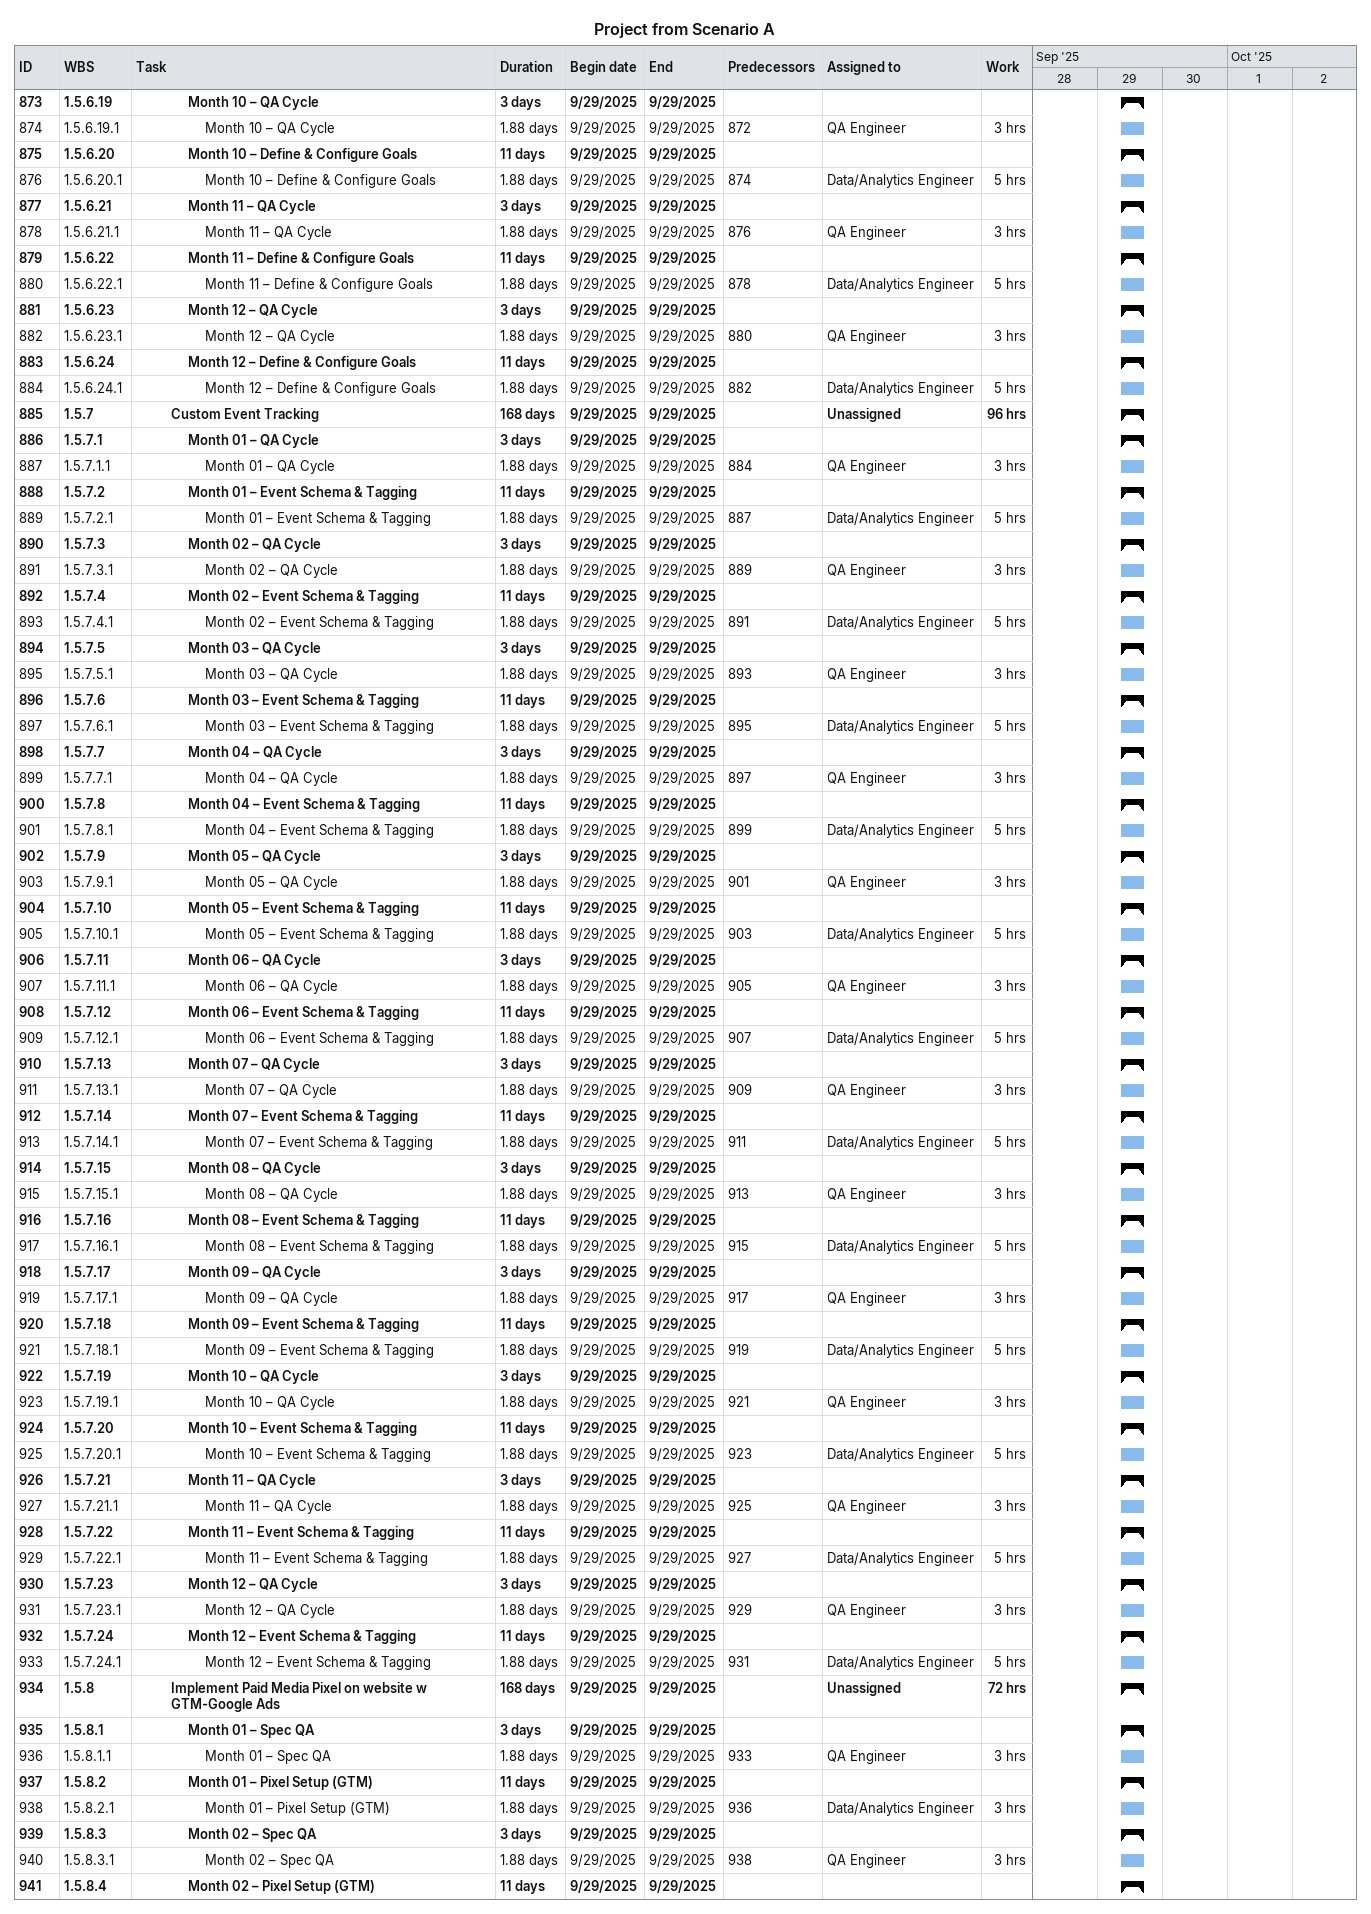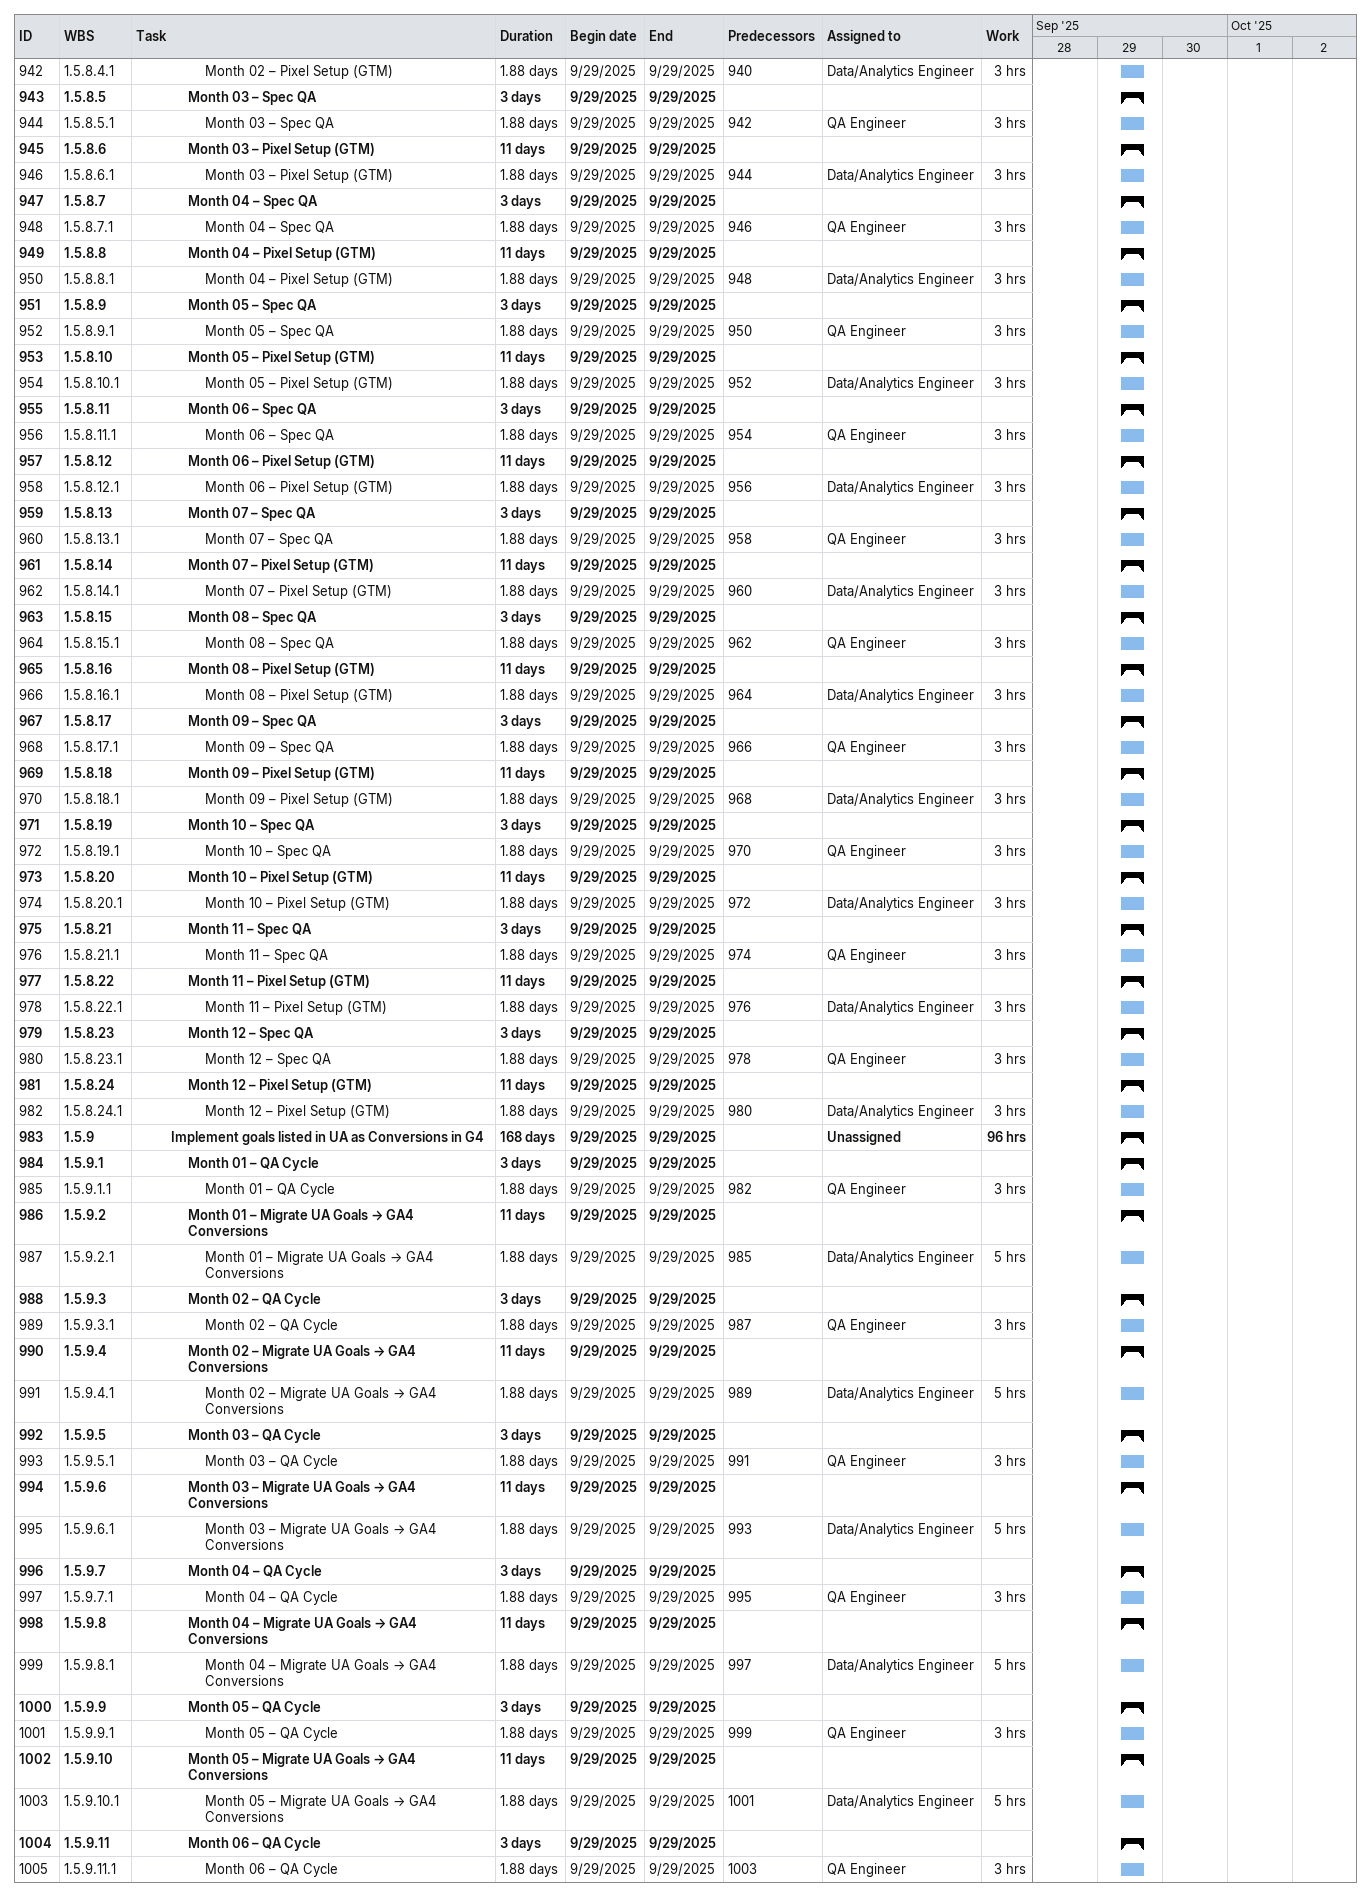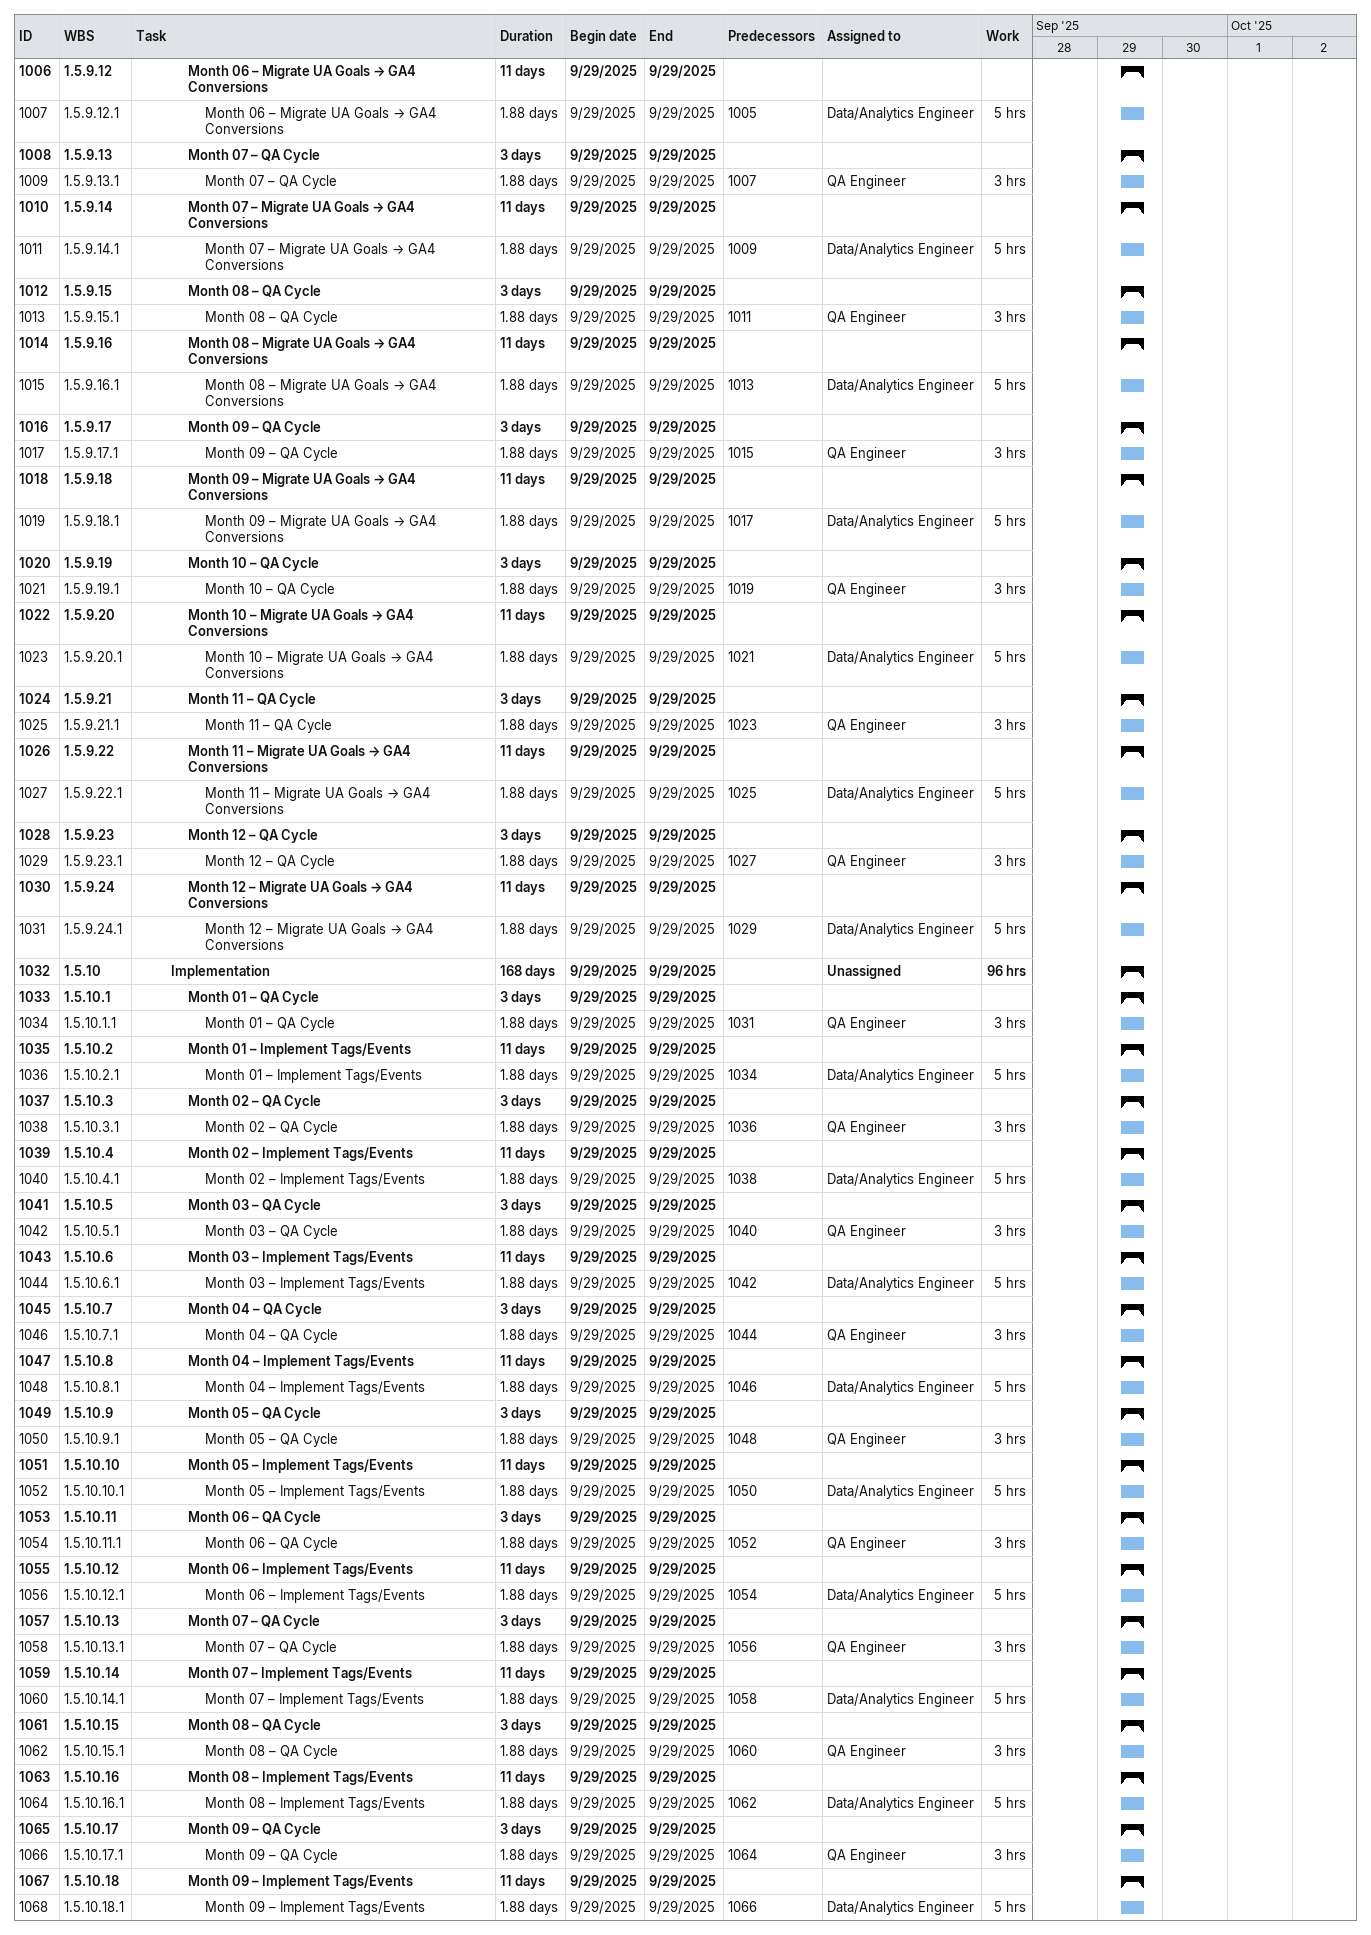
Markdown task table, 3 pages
Project from Scenario A

| ID | WBS | Task | Duration | Start | Finish | Predecessors | Resources | Work (h) |
|---|---|---|---|---|---|---|---|---|
| 873 | 1.5.6.19 | **Month 10 – QA Cycle** | 3d | 2025-09-29 | 2025-09-29 |  |  |  |
| 874 | 1.5.6.19.1 | Month 10 – QA Cycle | 1.88d | 2025-09-29 | 2025-09-29 | 872 | QA Engineer | 3 |
| 875 | 1.5.6.20 | **Month 10 – Define & Configure Goals** | 11d | 2025-09-29 | 2025-09-29 |  |  |  |
| 876 | 1.5.6.20.1 | Month 10 – Define & Configure Goals | 1.88d | 2025-09-29 | 2025-09-29 | 874 | Data/Analytics Engineer | 5 |
| 877 | 1.5.6.21 | **Month 11 – QA Cycle** | 3d | 2025-09-29 | 2025-09-29 |  |  |  |
| 878 | 1.5.6.21.1 | Month 11 – QA Cycle | 1.88d | 2025-09-29 | 2025-09-29 | 876 | QA Engineer | 3 |
| 879 | 1.5.6.22 | **Month 11 – Define & Configure Goals** | 11d | 2025-09-29 | 2025-09-29 |  |  |  |
| 880 | 1.5.6.22.1 | Month 11 – Define & Configure Goals | 1.88d | 2025-09-29 | 2025-09-29 | 878 | Data/Analytics Engineer | 5 |
| 881 | 1.5.6.23 | **Month 12 – QA Cycle** | 3d | 2025-09-29 | 2025-09-29 |  |  |  |
| 882 | 1.5.6.23.1 | Month 12 – QA Cycle | 1.88d | 2025-09-29 | 2025-09-29 | 880 | QA Engineer | 3 |
| 883 | 1.5.6.24 | **Month 12 – Define & Configure Goals** | 11d | 2025-09-29 | 2025-09-29 |  |  |  |
| 884 | 1.5.6.24.1 | Month 12 – Define & Configure Goals | 1.88d | 2025-09-29 | 2025-09-29 | 882 | Data/Analytics Engineer | 5 |
| 885 | 1.5.7 | **Custom Event Tracking** | 168d | 2025-09-29 | 2025-09-29 |  | Unassigned | 96 |
| 886 | 1.5.7.1 | **Month 01 – QA Cycle** | 3d | 2025-09-29 | 2025-09-29 |  |  |  |
| 887 | 1.5.7.1.1 | Month 01 – QA Cycle | 1.88d | 2025-09-29 | 2025-09-29 | 884 | QA Engineer | 3 |
| 888 | 1.5.7.2 | **Month 01 – Event Schema & Tagging** | 11d | 2025-09-29 | 2025-09-29 |  |  |  |
| 889 | 1.5.7.2.1 | Month 01 – Event Schema & Tagging | 1.88d | 2025-09-29 | 2025-09-29 | 887 | Data/Analytics Engineer | 5 |
| 890 | 1.5.7.3 | **Month 02 – QA Cycle** | 3d | 2025-09-29 | 2025-09-29 |  |  |  |
| 891 | 1.5.7.3.1 | Month 02 – QA Cycle | 1.88d | 2025-09-29 | 2025-09-29 | 889 | QA Engineer | 3 |
| 892 | 1.5.7.4 | **Month 02 – Event Schema & Tagging** | 11d | 2025-09-29 | 2025-09-29 |  |  |  |
| 893 | 1.5.7.4.1 | Month 02 – Event Schema & Tagging | 1.88d | 2025-09-29 | 2025-09-29 | 891 | Data/Analytics Engineer | 5 |
| 894 | 1.5.7.5 | **Month 03 – QA Cycle** | 3d | 2025-09-29 | 2025-09-29 |  |  |  |
| 895 | 1.5.7.5.1 | Month 03 – QA Cycle | 1.88d | 2025-09-29 | 2025-09-29 | 893 | QA Engineer | 3 |
| 896 | 1.5.7.6 | **Month 03 – Event Schema & Tagging** | 11d | 2025-09-29 | 2025-09-29 |  |  |  |
| 897 | 1.5.7.6.1 | Month 03 – Event Schema & Tagging | 1.88d | 2025-09-29 | 2025-09-29 | 895 | Data/Analytics Engineer | 5 |
| 898 | 1.5.7.7 | **Month 04 – QA Cycle** | 3d | 2025-09-29 | 2025-09-29 |  |  |  |
| 899 | 1.5.7.7.1 | Month 04 – QA Cycle | 1.88d | 2025-09-29 | 2025-09-29 | 897 | QA Engineer | 3 |
| 900 | 1.5.7.8 | **Month 04 – Event Schema & Tagging** | 11d | 2025-09-29 | 2025-09-29 |  |  |  |
| 901 | 1.5.7.8.1 | Month 04 – Event Schema & Tagging | 1.88d | 2025-09-29 | 2025-09-29 | 899 | Data/Analytics Engineer | 5 |
| 902 | 1.5.7.9 | **Month 05 – QA Cycle** | 3d | 2025-09-29 | 2025-09-29 |  |  |  |
| 903 | 1.5.7.9.1 | Month 05 – QA Cycle | 1.88d | 2025-09-29 | 2025-09-29 | 901 | QA Engineer | 3 |
| 904 | 1.5.7.10 | **Month 05 – Event Schema & Tagging** | 11d | 2025-09-29 | 2025-09-29 |  |  |  |
| 905 | 1.5.7.10.1 | Month 05 – Event Schema & Tagging | 1.88d | 2025-09-29 | 2025-09-29 | 903 | Data/Analytics Engineer | 5 |
| 906 | 1.5.7.11 | **Month 06 – QA Cycle** | 3d | 2025-09-29 | 2025-09-29 |  |  |  |
| 907 | 1.5.7.11.1 | Month 06 – QA Cycle | 1.88d | 2025-09-29 | 2025-09-29 | 905 | QA Engineer | 3 |
| 908 | 1.5.7.12 | **Month 06 – Event Schema & Tagging** | 11d | 2025-09-29 | 2025-09-29 |  |  |  |
| 909 | 1.5.7.12.1 | Month 06 – Event Schema & Tagging | 1.88d | 2025-09-29 | 2025-09-29 | 907 | Data/Analytics Engineer | 5 |
| 910 | 1.5.7.13 | **Month 07 – QA Cycle** | 3d | 2025-09-29 | 2025-09-29 |  |  |  |
| 911 | 1.5.7.13.1 | Month 07 – QA Cycle | 1.88d | 2025-09-29 | 2025-09-29 | 909 | QA Engineer | 3 |
| 912 | 1.5.7.14 | **Month 07 – Event Schema & Tagging** | 11d | 2025-09-29 | 2025-09-29 |  |  |  |
| 913 | 1.5.7.14.1 | Month 07 – Event Schema & Tagging | 1.88d | 2025-09-29 | 2025-09-29 | 911 | Data/Analytics Engineer | 5 |
| 914 | 1.5.7.15 | **Month 08 – QA Cycle** | 3d | 2025-09-29 | 2025-09-29 |  |  |  |
| 915 | 1.5.7.15.1 | Month 08 – QA Cycle | 1.88d | 2025-09-29 | 2025-09-29 | 913 | QA Engineer | 3 |
| 916 | 1.5.7.16 | **Month 08 – Event Schema & Tagging** | 11d | 2025-09-29 | 2025-09-29 |  |  |  |
| 917 | 1.5.7.16.1 | Month 08 – Event Schema & Tagging | 1.88d | 2025-09-29 | 2025-09-29 | 915 | Data/Analytics Engineer | 5 |
| 918 | 1.5.7.17 | **Month 09 – QA Cycle** | 3d | 2025-09-29 | 2025-09-29 |  |  |  |
| 919 | 1.5.7.17.1 | Month 09 – QA Cycle | 1.88d | 2025-09-29 | 2025-09-29 | 917 | QA Engineer | 3 |
| 920 | 1.5.7.18 | **Month 09 – Event Schema & Tagging** | 11d | 2025-09-29 | 2025-09-29 |  |  |  |
| 921 | 1.5.7.18.1 | Month 09 – Event Schema & Tagging | 1.88d | 2025-09-29 | 2025-09-29 | 919 | Data/Analytics Engineer | 5 |
| 922 | 1.5.7.19 | **Month 10 – QA Cycle** | 3d | 2025-09-29 | 2025-09-29 |  |  |  |
| 923 | 1.5.7.19.1 | Month 10 – QA Cycle | 1.88d | 2025-09-29 | 2025-09-29 | 921 | QA Engineer | 3 |
| 924 | 1.5.7.20 | **Month 10 – Event Schema & Tagging** | 11d | 2025-09-29 | 2025-09-29 |  |  |  |
| 925 | 1.5.7.20.1 | Month 10 – Event Schema & Tagging | 1.88d | 2025-09-29 | 2025-09-29 | 923 | Data/Analytics Engineer | 5 |
| 926 | 1.5.7.21 | **Month 11 – QA Cycle** | 3d | 2025-09-29 | 2025-09-29 |  |  |  |
| 927 | 1.5.7.21.1 | Month 11 – QA Cycle | 1.88d | 2025-09-29 | 2025-09-29 | 925 | QA Engineer | 3 |
| 928 | 1.5.7.22 | **Month 11 – Event Schema & Tagging** | 11d | 2025-09-29 | 2025-09-29 |  |  |  |
| 929 | 1.5.7.22.1 | Month 11 – Event Schema & Tagging | 1.88d | 2025-09-29 | 2025-09-29 | 927 | Data/Analytics Engineer | 5 |
| 930 | 1.5.7.23 | **Month 12 – QA Cycle** | 3d | 2025-09-29 | 2025-09-29 |  |  |  |
| 931 | 1.5.7.23.1 | Month 12 – QA Cycle | 1.88d | 2025-09-29 | 2025-09-29 | 929 | QA Engineer | 3 |
| 932 | 1.5.7.24 | **Month 12 – Event Schema & Tagging** | 11d | 2025-09-29 | 2025-09-29 |  |  |  |
| 933 | 1.5.7.24.1 | Month 12 – Event Schema & Tagging | 1.88d | 2025-09-29 | 2025-09-29 | 931 | Data/Analytics Engineer | 5 |
| 934 | 1.5.8 | **Implement Paid Media Pixel on website w GTM-Google Ads** | 168d | 2025-09-29 | 2025-09-29 |  | Unassigned | 72 |
| 935 | 1.5.8.1 | **Month 01 – Spec QA** | 3d | 2025-09-29 | 2025-09-29 |  |  |  |
| 936 | 1.5.8.1.1 | Month 01 – Spec QA | 1.88d | 2025-09-29 | 2025-09-29 | 933 | QA Engineer | 3 |
| 937 | 1.5.8.2 | **Month 01 – Pixel Setup (GTM)** | 11d | 2025-09-29 | 2025-09-29 |  |  |  |
| 938 | 1.5.8.2.1 | Month 01 – Pixel Setup (GTM) | 1.88d | 2025-09-29 | 2025-09-29 | 936 | Data/Analytics Engineer | 3 |
| 939 | 1.5.8.3 | **Month 02 – Spec QA** | 3d | 2025-09-29 | 2025-09-29 |  |  |  |
| 940 | 1.5.8.3.1 | Month 02 – Spec QA | 1.88d | 2025-09-29 | 2025-09-29 | 938 | QA Engineer | 3 |
| 941 | 1.5.8.4 | **Month 02 – Pixel Setup (GTM)** | 11d | 2025-09-29 | 2025-09-29 |  |  |  |
| 942 | 1.5.8.4.1 | Month 02 – Pixel Setup (GTM) | 1.88d | 2025-09-29 | 2025-09-29 | 940 | Data/Analytics Engineer | 3 |
| 943 | 1.5.8.5 | **Month 03 – Spec QA** | 3d | 2025-09-29 | 2025-09-29 |  |  |  |
| 944 | 1.5.8.5.1 | Month 03 – Spec QA | 1.88d | 2025-09-29 | 2025-09-29 | 942 | QA Engineer | 3 |
| 945 | 1.5.8.6 | **Month 03 – Pixel Setup (GTM)** | 11d | 2025-09-29 | 2025-09-29 |  |  |  |
| 946 | 1.5.8.6.1 | Month 03 – Pixel Setup (GTM) | 1.88d | 2025-09-29 | 2025-09-29 | 944 | Data/Analytics Engineer | 3 |
| 947 | 1.5.8.7 | **Month 04 – Spec QA** | 3d | 2025-09-29 | 2025-09-29 |  |  |  |
| 948 | 1.5.8.7.1 | Month 04 – Spec QA | 1.88d | 2025-09-29 | 2025-09-29 | 946 | QA Engineer | 3 |
| 949 | 1.5.8.8 | **Month 04 – Pixel Setup (GTM)** | 11d | 2025-09-29 | 2025-09-29 |  |  |  |
| 950 | 1.5.8.8.1 | Month 04 – Pixel Setup (GTM) | 1.88d | 2025-09-29 | 2025-09-29 | 948 | Data/Analytics Engineer | 3 |
| 951 | 1.5.8.9 | **Month 05 – Spec QA** | 3d | 2025-09-29 | 2025-09-29 |  |  |  |
| 952 | 1.5.8.9.1 | Month 05 – Spec QA | 1.88d | 2025-09-29 | 2025-09-29 | 950 | QA Engineer | 3 |
| 953 | 1.5.8.10 | **Month 05 – Pixel Setup (GTM)** | 11d | 2025-09-29 | 2025-09-29 |  |  |  |
| 954 | 1.5.8.10.1 | Month 05 – Pixel Setup (GTM) | 1.88d | 2025-09-29 | 2025-09-29 | 952 | Data/Analytics Engineer | 3 |
| 955 | 1.5.8.11 | **Month 06 – Spec QA** | 3d | 2025-09-29 | 2025-09-29 |  |  |  |
| 956 | 1.5.8.11.1 | Month 06 – Spec QA | 1.88d | 2025-09-29 | 2025-09-29 | 954 | QA Engineer | 3 |
| 957 | 1.5.8.12 | **Month 06 – Pixel Setup (GTM)** | 11d | 2025-09-29 | 2025-09-29 |  |  |  |
| 958 | 1.5.8.12.1 | Month 06 – Pixel Setup (GTM) | 1.88d | 2025-09-29 | 2025-09-29 | 956 | Data/Analytics Engineer | 3 |
| 959 | 1.5.8.13 | **Month 07 – Spec QA** | 3d | 2025-09-29 | 2025-09-29 |  |  |  |
| 960 | 1.5.8.13.1 | Month 07 – Spec QA | 1.88d | 2025-09-29 | 2025-09-29 | 958 | QA Engineer | 3 |
| 961 | 1.5.8.14 | **Month 07 – Pixel Setup (GTM)** | 11d | 2025-09-29 | 2025-09-29 |  |  |  |
| 962 | 1.5.8.14.1 | Month 07 – Pixel Setup (GTM) | 1.88d | 2025-09-29 | 2025-09-29 | 960 | Data/Analytics Engineer | 3 |
| 963 | 1.5.8.15 | **Month 08 – Spec QA** | 3d | 2025-09-29 | 2025-09-29 |  |  |  |
| 964 | 1.5.8.15.1 | Month 08 – Spec QA | 1.88d | 2025-09-29 | 2025-09-29 | 962 | QA Engineer | 3 |
| 965 | 1.5.8.16 | **Month 08 – Pixel Setup (GTM)** | 11d | 2025-09-29 | 2025-09-29 |  |  |  |
| 966 | 1.5.8.16.1 | Month 08 – Pixel Setup (GTM) | 1.88d | 2025-09-29 | 2025-09-29 | 964 | Data/Analytics Engineer | 3 |
| 967 | 1.5.8.17 | **Month 09 – Spec QA** | 3d | 2025-09-29 | 2025-09-29 |  |  |  |
| 968 | 1.5.8.17.1 | Month 09 – Spec QA | 1.88d | 2025-09-29 | 2025-09-29 | 966 | QA Engineer | 3 |
| 969 | 1.5.8.18 | **Month 09 – Pixel Setup (GTM)** | 11d | 2025-09-29 | 2025-09-29 |  |  |  |
| 970 | 1.5.8.18.1 | Month 09 – Pixel Setup (GTM) | 1.88d | 2025-09-29 | 2025-09-29 | 968 | Data/Analytics Engineer | 3 |
| 971 | 1.5.8.19 | **Month 10 – Spec QA** | 3d | 2025-09-29 | 2025-09-29 |  |  |  |
| 972 | 1.5.8.19.1 | Month 10 – Spec QA | 1.88d | 2025-09-29 | 2025-09-29 | 970 | QA Engineer | 3 |
| 973 | 1.5.8.20 | **Month 10 – Pixel Setup (GTM)** | 11d | 2025-09-29 | 2025-09-29 |  |  |  |
| 974 | 1.5.8.20.1 | Month 10 – Pixel Setup (GTM) | 1.88d | 2025-09-29 | 2025-09-29 | 972 | Data/Analytics Engineer | 3 |
| 975 | 1.5.8.21 | **Month 11 – Spec QA** | 3d | 2025-09-29 | 2025-09-29 |  |  |  |
| 976 | 1.5.8.21.1 | Month 11 – Spec QA | 1.88d | 2025-09-29 | 2025-09-29 | 974 | QA Engineer | 3 |
| 977 | 1.5.8.22 | **Month 11 – Pixel Setup (GTM)** | 11d | 2025-09-29 | 2025-09-29 |  |  |  |
| 978 | 1.5.8.22.1 | Month 11 – Pixel Setup (GTM) | 1.88d | 2025-09-29 | 2025-09-29 | 976 | Data/Analytics Engineer | 3 |
| 979 | 1.5.8.23 | **Month 12 – Spec QA** | 3d | 2025-09-29 | 2025-09-29 |  |  |  |
| 980 | 1.5.8.23.1 | Month 12 – Spec QA | 1.88d | 2025-09-29 | 2025-09-29 | 978 | QA Engineer | 3 |
| 981 | 1.5.8.24 | **Month 12 – Pixel Setup (GTM)** | 11d | 2025-09-29 | 2025-09-29 |  |  |  |
| 982 | 1.5.8.24.1 | Month 12 – Pixel Setup (GTM) | 1.88d | 2025-09-29 | 2025-09-29 | 980 | Data/Analytics Engineer | 3 |
| 983 | 1.5.9 | **Implement goals listed in UA as Conversions in G4** | 168d | 2025-09-29 | 2025-09-29 |  | Unassigned | 96 |
| 984 | 1.5.9.1 | **Month 01 – QA Cycle** | 3d | 2025-09-29 | 2025-09-29 |  |  |  |
| 985 | 1.5.9.1.1 | Month 01 – QA Cycle | 1.88d | 2025-09-29 | 2025-09-29 | 982 | QA Engineer | 3 |
| 986 | 1.5.9.2 | **Month 01 – Migrate UA Goals → GA4 Conversions** | 11d | 2025-09-29 | 2025-09-29 |  |  |  |
| 987 | 1.5.9.2.1 | Month 01 – Migrate UA Goals → GA4 Conversions | 1.88d | 2025-09-29 | 2025-09-29 | 985 | Data/Analytics Engineer | 5 |
| 988 | 1.5.9.3 | **Month 02 – QA Cycle** | 3d | 2025-09-29 | 2025-09-29 |  |  |  |
| 989 | 1.5.9.3.1 | Month 02 – QA Cycle | 1.88d | 2025-09-29 | 2025-09-29 | 987 | QA Engineer | 3 |
| 990 | 1.5.9.4 | **Month 02 – Migrate UA Goals → GA4 Conversions** | 11d | 2025-09-29 | 2025-09-29 |  |  |  |
| 991 | 1.5.9.4.1 | Month 02 – Migrate UA Goals → GA4 Conversions | 1.88d | 2025-09-29 | 2025-09-29 | 989 | Data/Analytics Engineer | 5 |
| 992 | 1.5.9.5 | **Month 03 – QA Cycle** | 3d | 2025-09-29 | 2025-09-29 |  |  |  |
| 993 | 1.5.9.5.1 | Month 03 – QA Cycle | 1.88d | 2025-09-29 | 2025-09-29 | 991 | QA Engineer | 3 |
| 994 | 1.5.9.6 | **Month 03 – Migrate UA Goals → GA4 Conversions** | 11d | 2025-09-29 | 2025-09-29 |  |  |  |
| 995 | 1.5.9.6.1 | Month 03 – Migrate UA Goals → GA4 Conversions | 1.88d | 2025-09-29 | 2025-09-29 | 993 | Data/Analytics Engineer | 5 |
| 996 | 1.5.9.7 | **Month 04 – QA Cycle** | 3d | 2025-09-29 | 2025-09-29 |  |  |  |
| 997 | 1.5.9.7.1 | Month 04 – QA Cycle | 1.88d | 2025-09-29 | 2025-09-29 | 995 | QA Engineer | 3 |
| 998 | 1.5.9.8 | **Month 04 – Migrate UA Goals → GA4 Conversions** | 11d | 2025-09-29 | 2025-09-29 |  |  |  |
| 999 | 1.5.9.8.1 | Month 04 – Migrate UA Goals → GA4 Conversions | 1.88d | 2025-09-29 | 2025-09-29 | 997 | Data/Analytics Engineer | 5 |
| 1000 | 1.5.9.9 | **Month 05 – QA Cycle** | 3d | 2025-09-29 | 2025-09-29 |  |  |  |
| 1001 | 1.5.9.9.1 | Month 05 – QA Cycle | 1.88d | 2025-09-29 | 2025-09-29 | 999 | QA Engineer | 3 |
| 1002 | 1.5.9.10 | **Month 05 – Migrate UA Goals → GA4 Conversions** | 11d | 2025-09-29 | 2025-09-29 |  |  |  |
| 1003 | 1.5.9.10.1 | Month 05 – Migrate UA Goals → GA4 Conversions | 1.88d | 2025-09-29 | 2025-09-29 | 1001 | Data/Analytics Engineer | 5 |
| 1004 | 1.5.9.11 | **Month 06 – QA Cycle** | 3d | 2025-09-29 | 2025-09-29 |  |  |  |
| 1005 | 1.5.9.11.1 | Month 06 – QA Cycle | 1.88d | 2025-09-29 | 2025-09-29 | 1003 | QA Engineer | 3 |
| 1006 | 1.5.9.12 | **Month 06 – Migrate UA Goals → GA4 Conversions** | 11d | 2025-09-29 | 2025-09-29 |  |  |  |
| 1007 | 1.5.9.12.1 | Month 06 – Migrate UA Goals → GA4 Conversions | 1.88d | 2025-09-29 | 2025-09-29 | 1005 | Data/Analytics Engineer | 5 |
| 1008 | 1.5.9.13 | **Month 07 – QA Cycle** | 3d | 2025-09-29 | 2025-09-29 |  |  |  |
| 1009 | 1.5.9.13.1 | Month 07 – QA Cycle | 1.88d | 2025-09-29 | 2025-09-29 | 1007 | QA Engineer | 3 |
| 1010 | 1.5.9.14 | **Month 07 – Migrate UA Goals → GA4 Conversions** | 11d | 2025-09-29 | 2025-09-29 |  |  |  |
| 1011 | 1.5.9.14.1 | Month 07 – Migrate UA Goals → GA4 Conversions | 1.88d | 2025-09-29 | 2025-09-29 | 1009 | Data/Analytics Engineer | 5 |
| 1012 | 1.5.9.15 | **Month 08 – QA Cycle** | 3d | 2025-09-29 | 2025-09-29 |  |  |  |
| 1013 | 1.5.9.15.1 | Month 08 – QA Cycle | 1.88d | 2025-09-29 | 2025-09-29 | 1011 | QA Engineer | 3 |
| 1014 | 1.5.9.16 | **Month 08 – Migrate UA Goals → GA4 Conversions** | 11d | 2025-09-29 | 2025-09-29 |  |  |  |
| 1015 | 1.5.9.16.1 | Month 08 – Migrate UA Goals → GA4 Conversions | 1.88d | 2025-09-29 | 2025-09-29 | 1013 | Data/Analytics Engineer | 5 |
| 1016 | 1.5.9.17 | **Month 09 – QA Cycle** | 3d | 2025-09-29 | 2025-09-29 |  |  |  |
| 1017 | 1.5.9.17.1 | Month 09 – QA Cycle | 1.88d | 2025-09-29 | 2025-09-29 | 1015 | QA Engineer | 3 |
| 1018 | 1.5.9.18 | **Month 09 – Migrate UA Goals → GA4 Conversions** | 11d | 2025-09-29 | 2025-09-29 |  |  |  |
| 1019 | 1.5.9.18.1 | Month 09 – Migrate UA Goals → GA4 Conversions | 1.88d | 2025-09-29 | 2025-09-29 | 1017 | Data/Analytics Engineer | 5 |
| 1020 | 1.5.9.19 | **Month 10 – QA Cycle** | 3d | 2025-09-29 | 2025-09-29 |  |  |  |
| 1021 | 1.5.9.19.1 | Month 10 – QA Cycle | 1.88d | 2025-09-29 | 2025-09-29 | 1019 | QA Engineer | 3 |
| 1022 | 1.5.9.20 | **Month 10 – Migrate UA Goals → GA4 Conversions** | 11d | 2025-09-29 | 2025-09-29 |  |  |  |
| 1023 | 1.5.9.20.1 | Month 10 – Migrate UA Goals → GA4 Conversions | 1.88d | 2025-09-29 | 2025-09-29 | 1021 | Data/Analytics Engineer | 5 |
| 1024 | 1.5.9.21 | **Month 11 – QA Cycle** | 3d | 2025-09-29 | 2025-09-29 |  |  |  |
| 1025 | 1.5.9.21.1 | Month 11 – QA Cycle | 1.88d | 2025-09-29 | 2025-09-29 | 1023 | QA Engineer | 3 |
| 1026 | 1.5.9.22 | **Month 11 – Migrate UA Goals → GA4 Conversions** | 11d | 2025-09-29 | 2025-09-29 |  |  |  |
| 1027 | 1.5.9.22.1 | Month 11 – Migrate UA Goals → GA4 Conversions | 1.88d | 2025-09-29 | 2025-09-29 | 1025 | Data/Analytics Engineer | 5 |
| 1028 | 1.5.9.23 | **Month 12 – QA Cycle** | 3d | 2025-09-29 | 2025-09-29 |  |  |  |
| 1029 | 1.5.9.23.1 | Month 12 – QA Cycle | 1.88d | 2025-09-29 | 2025-09-29 | 1027 | QA Engineer | 3 |
| 1030 | 1.5.9.24 | **Month 12 – Migrate UA Goals → GA4 Conversions** | 11d | 2025-09-29 | 2025-09-29 |  |  |  |
| 1031 | 1.5.9.24.1 | Month 12 – Migrate UA Goals → GA4 Conversions | 1.88d | 2025-09-29 | 2025-09-29 | 1029 | Data/Analytics Engineer | 5 |
| 1032 | 1.5.10 | **Implementation** | 168d | 2025-09-29 | 2025-09-29 |  | Unassigned | 96 |
| 1033 | 1.5.10.1 | **Month 01 – QA Cycle** | 3d | 2025-09-29 | 2025-09-29 |  |  |  |
| 1034 | 1.5.10.1.1 | Month 01 – QA Cycle | 1.88d | 2025-09-29 | 2025-09-29 | 1031 | QA Engineer | 3 |
| 1035 | 1.5.10.2 | **Month 01 – Implement Tags/Events** | 11d | 2025-09-29 | 2025-09-29 |  |  |  |
| 1036 | 1.5.10.2.1 | Month 01 – Implement Tags/Events | 1.88d | 2025-09-29 | 2025-09-29 | 1034 | Data/Analytics Engineer | 5 |
| 1037 | 1.5.10.3 | **Month 02 – QA Cycle** | 3d | 2025-09-29 | 2025-09-29 |  |  |  |
| 1038 | 1.5.10.3.1 | Month 02 – QA Cycle | 1.88d | 2025-09-29 | 2025-09-29 | 1036 | QA Engineer | 3 |
| 1039 | 1.5.10.4 | **Month 02 – Implement Tags/Events** | 11d | 2025-09-29 | 2025-09-29 |  |  |  |
| 1040 | 1.5.10.4.1 | Month 02 – Implement Tags/Events | 1.88d | 2025-09-29 | 2025-09-29 | 1038 | Data/Analytics Engineer | 5 |
| 1041 | 1.5.10.5 | **Month 03 – QA Cycle** | 3d | 2025-09-29 | 2025-09-29 |  |  |  |
| 1042 | 1.5.10.5.1 | Month 03 – QA Cycle | 1.88d | 2025-09-29 | 2025-09-29 | 1040 | QA Engineer | 3 |
| 1043 | 1.5.10.6 | **Month 03 – Implement Tags/Events** | 11d | 2025-09-29 | 2025-09-29 |  |  |  |
| 1044 | 1.5.10.6.1 | Month 03 – Implement Tags/Events | 1.88d | 2025-09-29 | 2025-09-29 | 1042 | Data/Analytics Engineer | 5 |
| 1045 | 1.5.10.7 | **Month 04 – QA Cycle** | 3d | 2025-09-29 | 2025-09-29 |  |  |  |
| 1046 | 1.5.10.7.1 | Month 04 – QA Cycle | 1.88d | 2025-09-29 | 2025-09-29 | 1044 | QA Engineer | 3 |
| 1047 | 1.5.10.8 | **Month 04 – Implement Tags/Events** | 11d | 2025-09-29 | 2025-09-29 |  |  |  |
| 1048 | 1.5.10.8.1 | Month 04 – Implement Tags/Events | 1.88d | 2025-09-29 | 2025-09-29 | 1046 | Data/Analytics Engineer | 5 |
| 1049 | 1.5.10.9 | **Month 05 – QA Cycle** | 3d | 2025-09-29 | 2025-09-29 |  |  |  |
| 1050 | 1.5.10.9.1 | Month 05 – QA Cycle | 1.88d | 2025-09-29 | 2025-09-29 | 1048 | QA Engineer | 3 |
| 1051 | 1.5.10.10 | **Month 05 – Implement Tags/Events** | 11d | 2025-09-29 | 2025-09-29 |  |  |  |
| 1052 | 1.5.10.10.1 | Month 05 – Implement Tags/Events | 1.88d | 2025-09-29 | 2025-09-29 | 1050 | Data/Analytics Engineer | 5 |
| 1053 | 1.5.10.11 | **Month 06 – QA Cycle** | 3d | 2025-09-29 | 2025-09-29 |  |  |  |
| 1054 | 1.5.10.11.1 | Month 06 – QA Cycle | 1.88d | 2025-09-29 | 2025-09-29 | 1052 | QA Engineer | 3 |
| 1055 | 1.5.10.12 | **Month 06 – Implement Tags/Events** | 11d | 2025-09-29 | 2025-09-29 |  |  |  |
| 1056 | 1.5.10.12.1 | Month 06 – Implement Tags/Events | 1.88d | 2025-09-29 | 2025-09-29 | 1054 | Data/Analytics Engineer | 5 |
| 1057 | 1.5.10.13 | **Month 07 – QA Cycle** | 3d | 2025-09-29 | 2025-09-29 |  |  |  |
| 1058 | 1.5.10.13.1 | Month 07 – QA Cycle | 1.88d | 2025-09-29 | 2025-09-29 | 1056 | QA Engineer | 3 |
| 1059 | 1.5.10.14 | **Month 07 – Implement Tags/Events** | 11d | 2025-09-29 | 2025-09-29 |  |  |  |
| 1060 | 1.5.10.14.1 | Month 07 – Implement Tags/Events | 1.88d | 2025-09-29 | 2025-09-29 | 1058 | Data/Analytics Engineer | 5 |
| 1061 | 1.5.10.15 | **Month 08 – QA Cycle** | 3d | 2025-09-29 | 2025-09-29 |  |  |  |
| 1062 | 1.5.10.15.1 | Month 08 – QA Cycle | 1.88d | 2025-09-29 | 2025-09-29 | 1060 | QA Engineer | 3 |
| 1063 | 1.5.10.16 | **Month 08 – Implement Tags/Events** | 11d | 2025-09-29 | 2025-09-29 |  |  |  |
| 1064 | 1.5.10.16.1 | Month 08 – Implement Tags/Events | 1.88d | 2025-09-29 | 2025-09-29 | 1062 | Data/Analytics Engineer | 5 |
| 1065 | 1.5.10.17 | **Month 09 – QA Cycle** | 3d | 2025-09-29 | 2025-09-29 |  |  |  |
| 1066 | 1.5.10.17.1 | Month 09 – QA Cycle | 1.88d | 2025-09-29 | 2025-09-29 | 1064 | QA Engineer | 3 |
| 1067 | 1.5.10.18 | **Month 09 – Implement Tags/Events** | 11d | 2025-09-29 | 2025-09-29 |  |  |  |
| 1068 | 1.5.10.18.1 | Month 09 – Implement Tags/Events | 1.88d | 2025-09-29 | 2025-09-29 | 1066 | Data/Analytics Engineer | 5 |
